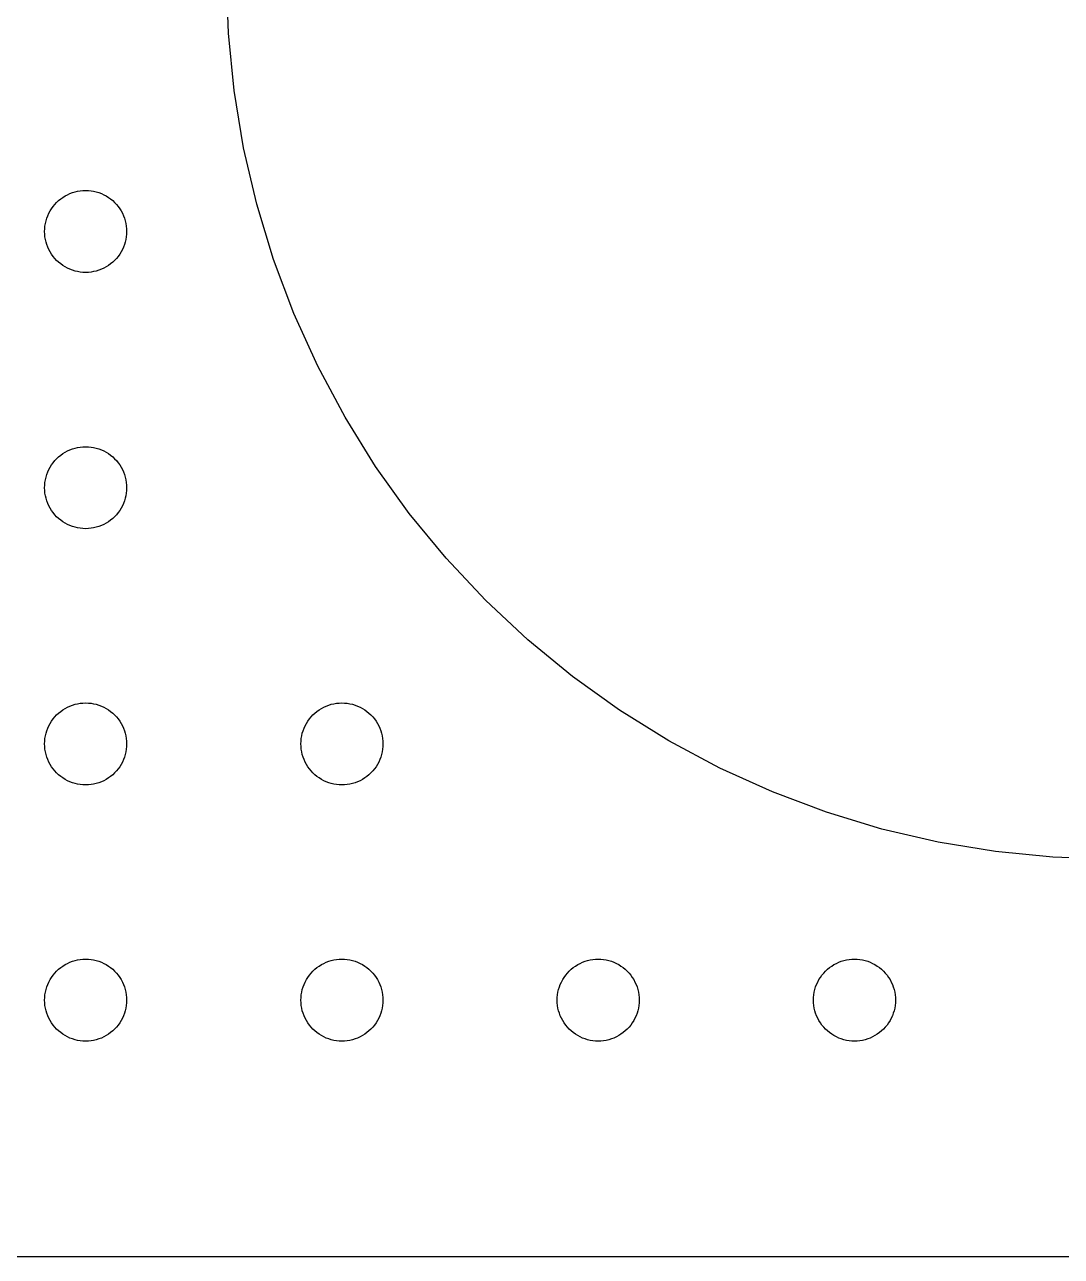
# Model space of a CAD drawing. Header units: metres. Extents: x -80 to 80, y -50 to 50.
# Drawn here: x -42.38 to -1.93, y -50 to -1.93 of the extents above; entities that cross this region are included whole.
import ezdxf

# ---------------------------------------------------------------- set-up
doc = ezdxf.new("R2010")
doc.units = ezdxf.units.M

msp = doc.modelspace()

# ---------------------------------------------------------------- linework, layer by layer
for p, q in [((-34.4261, -2.25639), (-34.5, 0)), ((-34.2048, -4.50314), (-34.4261, -2.25639)), ((-33.8371, -6.73061), (-34.2048, -4.50314)), ((-33.3244, -8.92924), (-33.8371, -6.73061)), ((-40.8889, -8.66965), (-40.8, -8.61435)), ((-40.8, -8.61435), (-40.7077, -8.565)), ((-40.7077, -8.565), (-40.6123, -8.52179)), ((-40.6123, -8.52179), (-40.5143, -8.48491)), ((-40.5143, -8.48491), (-40.4141, -8.45451)), ((-40.4141, -8.45451), (-40.3121, -8.43074)), ((-40.3121, -8.43074), (-40.2088, -8.41368)), ((-40.2088, -8.41368), (-40.1046, -8.40341)), ((-40.1046, -8.40341), (-40, -8.39999)), ((-40, -8.39999), (-39.8953, -8.40341)), ((-39.8953, -8.40341), (-39.7912, -8.41368)), ((-39.7912, -8.41368), (-39.6879, -8.43074)), ((-39.6879, -8.43074), (-39.5859, -8.45451)), ((-39.5859, -8.45451), (-39.4857, -8.48491)), ((-39.4857, -8.48491), (-39.3877, -8.52179)), ((-39.3877, -8.52179), (-39.2923, -8.565)), ((-39.2923, -8.565), (-39.2, -8.61435)), ((-39.2, -8.61435), (-39.1111, -8.66965)), ((-41.3856, -9.2), (-41.3303, -9.11108)), ((-41.3303, -9.11108), (-41.2694, -9.02597)), ((-41.2694, -9.02597), (-41.2029, -8.94504)), ((-41.2029, -8.94504), (-41.1314, -8.86862)), ((-41.1314, -8.86862), (-41.0549, -8.79704)), ((-41.0549, -8.79704), (-40.974, -8.73062)), ((-40.974, -8.73062), (-40.8889, -8.66965)), ((-39.1111, -8.66965), (-39.026, -8.73062)), ((-39.026, -8.73062), (-38.945, -8.79704)), ((-38.945, -8.79704), (-38.8686, -8.86862)), ((-38.8686, -8.86862), (-38.797, -8.94504)), ((-38.797, -8.94504), (-38.7306, -9.02597)), ((-38.7306, -9.02597), (-38.6696, -9.11108)), ((-38.6696, -9.11108), (-38.6143, -9.2)), ((-32.6691, -11.0897), (-33.3244, -8.92924)), ((-41.5692, -9.68785), (-41.5455, -9.58588)), ((-41.5455, -9.58588), (-41.5151, -9.48569)), ((-41.5151, -9.48569), (-41.4782, -9.3877)), ((-41.4782, -9.3877), (-41.435, -9.29233)), ((-41.435, -9.29233), (-41.3856, -9.2)), ((-38.6143, -9.2), (-38.565, -9.29233)), ((-38.565, -9.29233), (-38.5218, -9.3877)), ((-38.5218, -9.3877), (-38.4849, -9.48569)), ((-38.4849, -9.48569), (-38.4545, -9.58588)), ((-38.4545, -9.58588), (-38.4307, -9.68785)), ((-41.6, -10), (-41.5966, -9.89534)), ((-41.5966, -10.1046), (-41.6, -10)), ((-41.5966, -9.89534), (-41.5863, -9.79115)), ((-41.5863, -9.79115), (-41.5692, -9.68785)), ((-38.4307, -9.68785), (-38.4137, -9.79115)), ((-38.4137, -9.79115), (-38.4034, -9.89534)), ((-38.4034, -9.89534), (-38.4, -10)), ((-38.4, -10), (-38.4034, -10.1046)), ((-41.5863, -10.2088), (-41.5966, -10.1046)), ((-41.5692, -10.3121), (-41.5863, -10.2088)), ((-41.5455, -10.4141), (-41.5692, -10.3121)), ((-41.5151, -10.5143), (-41.5455, -10.4141)), ((-41.4782, -10.6123), (-41.5151, -10.5143)), ((-38.4849, -10.5143), (-38.5218, -10.6123)), ((-38.4545, -10.4141), (-38.4849, -10.5143)), ((-38.4307, -10.3121), (-38.4545, -10.4141)), ((-38.4137, -10.2088), (-38.4307, -10.3121)), ((-38.4034, -10.1046), (-38.4137, -10.2088)), ((-41.435, -10.7077), (-41.4782, -10.6123)), ((-41.3856, -10.8), (-41.435, -10.7077)), ((-41.3303, -10.8889), (-41.3856, -10.8)), ((-41.2694, -10.974), (-41.3303, -10.8889)), ((-41.2029, -11.0549), (-41.2694, -10.974)), ((-41.1314, -11.1314), (-41.2029, -11.0549)), ((-38.797, -11.0549), (-38.8686, -11.1314)), ((-38.7306, -10.974), (-38.797, -11.0549)), ((-38.6696, -10.8889), (-38.7306, -10.974)), ((-38.6143, -10.8), (-38.6696, -10.8889)), ((-38.565, -10.7077), (-38.6143, -10.8)), ((-38.5218, -10.6123), (-38.565, -10.7077)), ((-41.0549, -11.2029), (-41.1314, -11.1314)), ((-40.974, -11.2694), (-41.0549, -11.2029)), ((-40.8889, -11.3303), (-40.974, -11.2694)), ((-40.8, -11.3856), (-40.8889, -11.3303)), ((-40.7077, -11.435), (-40.8, -11.3856)), ((-40.6123, -11.4782), (-40.7077, -11.435)), ((-40.5143, -11.5151), (-40.6123, -11.4782)), ((-40.4141, -11.5455), (-40.5143, -11.5151)), ((-39.4857, -11.5151), (-39.5859, -11.5455)), ((-39.3877, -11.4782), (-39.4857, -11.5151)), ((-39.2923, -11.435), (-39.3877, -11.4782)), ((-39.2, -11.3856), (-39.2923, -11.435)), ((-39.1111, -11.3303), (-39.2, -11.3856)), ((-39.026, -11.2694), (-39.1111, -11.3303)), ((-38.945, -11.2029), (-39.026, -11.2694)), ((-38.8686, -11.1314), (-38.945, -11.2029)), ((-31.8738, -13.2026), (-32.6691, -11.0897)), ((-40.3121, -11.5692), (-40.4141, -11.5455)), ((-40.2088, -11.5863), (-40.3121, -11.5692)), ((-40.1046, -11.5966), (-40.2088, -11.5863)), ((-40, -11.6), (-40.1046, -11.5966)), ((-39.8953, -11.5966), (-40, -11.6)), ((-39.7912, -11.5863), (-39.8953, -11.5966)), ((-39.6879, -11.5692), (-39.7912, -11.5863)), ((-39.5859, -11.5455), (-39.6879, -11.5692)), ((-30.9421, -15.259), (-31.8738, -13.2026)), ((-29.8779, -17.25), (-30.9421, -15.259)), ((-28.6857, -19.1672), (-29.8779, -17.25)), ((-41.0549, -18.797), (-40.974, -18.7306)), ((-40.974, -18.7306), (-40.8889, -18.6696)), ((-40.8889, -18.6696), (-40.8, -18.6143)), ((-40.8, -18.6143), (-40.7077, -18.565)), ((-40.7077, -18.565), (-40.6123, -18.5218)), ((-40.6123, -18.5218), (-40.5143, -18.4849)), ((-40.5143, -18.4849), (-40.4141, -18.4545)), ((-40.4141, -18.4545), (-40.3121, -18.4307)), ((-40.3121, -18.4307), (-40.2088, -18.4137)), ((-40.2088, -18.4137), (-40.1046, -18.4034)), ((-40.1046, -18.4034), (-40, -18.4)), ((-40, -18.4), (-39.8953, -18.4034)), ((-39.8953, -18.4034), (-39.7912, -18.4137)), ((-39.7912, -18.4137), (-39.6879, -18.4307)), ((-39.6879, -18.4307), (-39.5859, -18.4545)), ((-39.5859, -18.4545), (-39.4857, -18.4849)), ((-39.4857, -18.4849), (-39.3877, -18.5218)), ((-39.3877, -18.5218), (-39.2923, -18.565)), ((-39.2923, -18.565), (-39.2, -18.6143)), ((-39.2, -18.6143), (-39.1111, -18.6696)), ((-39.1111, -18.6696), (-39.026, -18.7306)), ((-39.026, -18.7306), (-38.945, -18.797)), ((-41.435, -19.2923), (-41.3856, -19.2)), ((-41.3856, -19.2), (-41.3303, -19.1111)), ((-41.3303, -19.1111), (-41.2694, -19.026)), ((-41.2694, -19.026), (-41.2029, -18.945)), ((-41.2029, -18.945), (-41.1314, -18.8686)), ((-41.1314, -18.8686), (-41.0549, -18.797)), ((-38.945, -18.797), (-38.8686, -18.8686)), ((-38.8686, -18.8686), (-38.797, -18.945)), ((-38.797, -18.945), (-38.7306, -19.026)), ((-38.7306, -19.026), (-38.6696, -19.1111)), ((-38.6696, -19.1111), (-38.6143, -19.2)), ((-38.6143, -19.2), (-38.565, -19.2923)), ((-27.3707, -21.0023), (-28.6857, -19.1672)), ((-41.5863, -19.7912), (-41.5692, -19.6879)), ((-41.5692, -19.6879), (-41.5455, -19.5859)), ((-41.5455, -19.5859), (-41.5151, -19.4857)), ((-41.5151, -19.4857), (-41.4782, -19.3877)), ((-41.4782, -19.3877), (-41.435, -19.2923)), ((-38.565, -19.2923), (-38.5218, -19.3877)), ((-38.5218, -19.3877), (-38.4849, -19.4857)), ((-38.4849, -19.4857), (-38.4545, -19.5859)), ((-38.4545, -19.5859), (-38.4307, -19.6879)), ((-38.4307, -19.6879), (-38.4137, -19.7912)), ((-41.6, -20), (-41.5966, -19.8953)), ((-41.5966, -20.1046), (-41.6, -20)), ((-41.5966, -19.8953), (-41.5863, -19.7912)), ((-41.5863, -20.2088), (-41.5966, -20.1046)), ((-38.4137, -19.7912), (-38.4034, -19.8953)), ((-38.4034, -20.1046), (-38.4137, -20.2088)), ((-38.4034, -19.8953), (-38.4, -20)), ((-38.4, -20), (-38.4034, -20.1046)), ((-41.5692, -20.3121), (-41.5863, -20.2088)), ((-41.5455, -20.4141), (-41.5692, -20.3121)), ((-41.5151, -20.5143), (-41.5455, -20.4141)), ((-41.4782, -20.6123), (-41.5151, -20.5143)), ((-41.435, -20.7077), (-41.4782, -20.6123)), ((-38.5218, -20.6123), (-38.565, -20.7077)), ((-38.4849, -20.5143), (-38.5218, -20.6123)), ((-38.4545, -20.4141), (-38.4849, -20.5143)), ((-38.4307, -20.3121), (-38.4545, -20.4141)), ((-38.4137, -20.2088), (-38.4307, -20.3121)), ((-41.3856, -20.8), (-41.435, -20.7077)), ((-41.3303, -20.8889), (-41.3856, -20.8)), ((-41.2694, -20.974), (-41.3303, -20.8889)), ((-41.2029, -21.0549), (-41.2694, -20.974)), ((-41.1314, -21.1314), (-41.2029, -21.0549)), ((-41.0549, -21.2029), (-41.1314, -21.1314)), ((-38.8686, -21.1314), (-38.945, -21.2029)), ((-38.797, -21.0549), (-38.8686, -21.1314)), ((-38.7306, -20.974), (-38.797, -21.0549)), ((-38.6696, -20.8889), (-38.7306, -20.974)), ((-38.6143, -20.8), (-38.6696, -20.8889)), ((-38.565, -20.7077), (-38.6143, -20.8)), ((-25.9385, -22.7474), (-27.3707, -21.0023)), ((-40.974, -21.2694), (-41.0549, -21.2029)), ((-40.8889, -21.3303), (-40.974, -21.2694)), ((-40.8, -21.3856), (-40.8889, -21.3303)), ((-40.7077, -21.435), (-40.8, -21.3856)), ((-40.6123, -21.4782), (-40.7077, -21.435)), ((-40.5143, -21.5151), (-40.6123, -21.4782)), ((-40.4141, -21.5455), (-40.5143, -21.5151)), ((-40.3121, -21.5692), (-40.4141, -21.5455)), ((-40.2088, -21.5863), (-40.3121, -21.5692)), ((-40.1046, -21.5966), (-40.2088, -21.5863)), ((-40, -21.6), (-40.1046, -21.5966)), ((-39.8953, -21.5966), (-40, -21.6)), ((-39.7912, -21.5863), (-39.8953, -21.5966)), ((-39.6879, -21.5692), (-39.7912, -21.5863)), ((-39.5859, -21.5455), (-39.6879, -21.5692)), ((-39.4857, -21.5151), (-39.5859, -21.5455)), ((-39.3877, -21.4782), (-39.4857, -21.5151)), ((-39.2923, -21.435), (-39.3877, -21.4782)), ((-39.2, -21.3856), (-39.2923, -21.435)), ((-39.1111, -21.3303), (-39.2, -21.3856)), ((-39.026, -21.2694), (-39.1111, -21.3303)), ((-38.945, -21.2029), (-39.026, -21.2694)), ((-24.3952, -24.3952), (-25.9385, -22.7474)), ((-22.7474, -25.9385), (-24.3952, -24.3952)), ((-21.0023, -27.3707), (-22.7474, -25.9385)), ((-19.1672, -28.6857), (-21.0023, -27.3707)), ((-41.1314, -28.8686), (-41.0549, -28.797)), ((-41.0549, -28.797), (-40.974, -28.7306)), ((-40.974, -28.7306), (-40.8889, -28.6696)), ((-40.8889, -28.6696), (-40.8, -28.6143)), ((-40.8, -28.6143), (-40.7077, -28.565)), ((-40.7077, -28.565), (-40.6123, -28.5218)), ((-40.6123, -28.5218), (-40.5143, -28.4849)), ((-40.5143, -28.4849), (-40.4141, -28.4545)), ((-40.4141, -28.4545), (-40.3121, -28.4307)), ((-40.3121, -28.4307), (-40.2088, -28.4137)), ((-40.2088, -28.4137), (-40.1046, -28.4034)), ((-40.1046, -28.4034), (-40, -28.4)), ((-40, -28.4), (-39.8953, -28.4034)), ((-39.8953, -28.4034), (-39.7912, -28.4137)), ((-39.7912, -28.4137), (-39.6879, -28.4307)), ((-39.6879, -28.4307), (-39.5859, -28.4545)), ((-39.5859, -28.4545), (-39.4857, -28.4849)), ((-39.4857, -28.4849), (-39.3877, -28.5218)), ((-39.3877, -28.5218), (-39.2923, -28.565)), ((-39.2923, -28.565), (-39.2, -28.6143)), ((-39.2, -28.6143), (-39.1111, -28.6696)), ((-39.1111, -28.6696), (-39.026, -28.7306)), ((-39.026, -28.7306), (-38.945, -28.797)), ((-38.945, -28.797), (-38.8686, -28.8686)), ((-31.1314, -28.8686), (-31.0549, -28.797)), ((-31.0549, -28.797), (-30.974, -28.7306)), ((-30.974, -28.7306), (-30.8889, -28.6696)), ((-30.8889, -28.6696), (-30.8, -28.6143)), ((-30.8, -28.6143), (-30.7077, -28.565)), ((-30.7077, -28.565), (-30.6123, -28.5218)), ((-30.6123, -28.5218), (-30.5143, -28.4849)), ((-30.5143, -28.4849), (-30.4141, -28.4545)), ((-30.4141, -28.4545), (-30.3121, -28.4307)), ((-30.3121, -28.4307), (-30.2088, -28.4137)), ((-30.2088, -28.4137), (-30.1046, -28.4034)), ((-30.1046, -28.4034), (-30, -28.4)), ((-30, -28.4), (-29.8953, -28.4034)), ((-29.8953, -28.4034), (-29.7912, -28.4137)), ((-29.7912, -28.4137), (-29.6879, -28.4307)), ((-29.6879, -28.4307), (-29.5859, -28.4545)), ((-29.5859, -28.4545), (-29.4857, -28.4849)), ((-29.4857, -28.4849), (-29.3877, -28.5218)), ((-29.3877, -28.5218), (-29.2923, -28.565)), ((-29.2923, -28.565), (-29.2, -28.6143)), ((-29.2, -28.6143), (-29.1111, -28.6696)), ((-29.1111, -28.6696), (-29.026, -28.7306)), ((-29.026, -28.7306), (-28.945, -28.797)), ((-28.945, -28.797), (-28.8686, -28.8686)), ((-17.25, -29.8779), (-19.1672, -28.6857)), ((-41.4782, -29.3877), (-41.435, -29.2923)), ((-41.435, -29.2923), (-41.3856, -29.2)), ((-41.3856, -29.2), (-41.3303, -29.1111)), ((-41.3303, -29.1111), (-41.2694, -29.026)), ((-41.2694, -29.026), (-41.2029, -28.945)), ((-41.2029, -28.945), (-41.1314, -28.8686)), ((-38.8686, -28.8686), (-38.797, -28.945)), ((-38.797, -28.945), (-38.7306, -29.026)), ((-38.7306, -29.026), (-38.6696, -29.1111)), ((-38.6696, -29.1111), (-38.6143, -29.2)), ((-38.6143, -29.2), (-38.565, -29.2923)), ((-38.565, -29.2923), (-38.5218, -29.3877)), ((-31.4782, -29.3877), (-31.435, -29.2923)), ((-31.435, -29.2923), (-31.3856, -29.2)), ((-31.3856, -29.2), (-31.3303, -29.1111)), ((-31.3303, -29.1111), (-31.2694, -29.026)), ((-31.2694, -29.026), (-31.2029, -28.945)), ((-31.2029, -28.945), (-31.1314, -28.8686)), ((-28.8686, -28.8686), (-28.797, -28.945)), ((-28.797, -28.945), (-28.7306, -29.026)), ((-28.7306, -29.026), (-28.6696, -29.1111)), ((-28.6696, -29.1111), (-28.6143, -29.2)), ((-28.6143, -29.2), (-28.565, -29.2923)), ((-28.565, -29.2923), (-28.5218, -29.3877)), ((-41.5966, -29.8953), (-41.5863, -29.7912)), ((-41.5863, -29.7912), (-41.5692, -29.6879)), ((-41.5692, -29.6879), (-41.5455, -29.5859)), ((-41.5455, -29.5859), (-41.5151, -29.4857)), ((-41.5151, -29.4857), (-41.4782, -29.3877)), ((-38.5218, -29.3877), (-38.4849, -29.4857)), ((-38.4849, -29.4857), (-38.4545, -29.5859)), ((-38.4545, -29.5859), (-38.4307, -29.6879)), ((-38.4307, -29.6879), (-38.4137, -29.7912)), ((-38.4137, -29.7912), (-38.4034, -29.8953)), ((-31.5966, -29.8953), (-31.5863, -29.7912)), ((-31.5863, -29.7912), (-31.5692, -29.6879)), ((-31.5692, -29.6879), (-31.5455, -29.5859)), ((-31.5455, -29.5859), (-31.5151, -29.4857)), ((-31.5151, -29.4857), (-31.4782, -29.3877)), ((-28.5218, -29.3877), (-28.4849, -29.4857)), ((-28.4849, -29.4857), (-28.4545, -29.5859)), ((-28.4545, -29.5859), (-28.4307, -29.6879)), ((-28.4307, -29.6879), (-28.4137, -29.7912)), ((-28.4137, -29.7912), (-28.4034, -29.8953)), ((-41.6, -30), (-41.5966, -29.8953)), ((-41.5966, -30.1046), (-41.6, -30)), ((-41.5863, -30.2088), (-41.5966, -30.1046)), ((-41.5692, -30.3121), (-41.5863, -30.2088)), ((-38.4137, -30.2088), (-38.4307, -30.3121)), ((-38.4034, -30.1046), (-38.4137, -30.2088)), ((-38.4034, -29.8953), (-38.4, -30)), ((-38.4, -30), (-38.4034, -30.1046)), ((-31.6, -30), (-31.5966, -29.8953)), ((-31.5966, -30.1046), (-31.6, -30)), ((-31.5863, -30.2088), (-31.5966, -30.1046)), ((-31.5692, -30.3121), (-31.5863, -30.2088)), ((-28.4137, -30.2088), (-28.4307, -30.3121)), ((-28.4034, -30.1046), (-28.4137, -30.2088)), ((-28.4034, -29.8953), (-28.4, -30)), ((-28.4, -30), (-28.4034, -30.1046)), ((-15.259, -30.9421), (-17.25, -29.8779)), ((-41.5455, -30.4141), (-41.5692, -30.3121)), ((-41.5151, -30.5143), (-41.5455, -30.4141)), ((-41.4782, -30.6123), (-41.5151, -30.5143)), ((-41.435, -30.7077), (-41.4782, -30.6123)), ((-41.3856, -30.8), (-41.435, -30.7077)), ((-38.565, -30.7077), (-38.6143, -30.8)), ((-38.5218, -30.6123), (-38.565, -30.7077)), ((-38.4849, -30.5143), (-38.5218, -30.6123)), ((-38.4545, -30.4141), (-38.4849, -30.5143)), ((-38.4307, -30.3121), (-38.4545, -30.4141)), ((-31.5455, -30.4141), (-31.5692, -30.3121)), ((-31.5151, -30.5143), (-31.5455, -30.4141)), ((-31.4782, -30.6123), (-31.5151, -30.5143)), ((-31.435, -30.7077), (-31.4782, -30.6123)), ((-31.3856, -30.8), (-31.435, -30.7077)), ((-28.565, -30.7077), (-28.6143, -30.8)), ((-28.5218, -30.6123), (-28.565, -30.7077)), ((-28.4849, -30.5143), (-28.5218, -30.6123)), ((-28.4545, -30.4141), (-28.4849, -30.5143)), ((-28.4307, -30.3121), (-28.4545, -30.4141)), ((-41.3303, -30.8889), (-41.3856, -30.8)), ((-41.2694, -30.974), (-41.3303, -30.8889)), ((-41.2029, -31.0549), (-41.2694, -30.974)), ((-41.1314, -31.1314), (-41.2029, -31.0549)), ((-41.0549, -31.2029), (-41.1314, -31.1314)), ((-40.974, -31.2694), (-41.0549, -31.2029)), ((-38.945, -31.2029), (-39.026, -31.2694)), ((-38.8686, -31.1314), (-38.945, -31.2029)), ((-38.797, -31.0549), (-38.8686, -31.1314)), ((-38.7306, -30.974), (-38.797, -31.0549)), ((-38.6696, -30.8889), (-38.7306, -30.974)), ((-38.6143, -30.8), (-38.6696, -30.8889)), ((-31.3303, -30.8889), (-31.3856, -30.8)), ((-31.2694, -30.974), (-31.3303, -30.8889)), ((-31.2029, -31.0549), (-31.2694, -30.974)), ((-31.1314, -31.1314), (-31.2029, -31.0549)), ((-31.0549, -31.2029), (-31.1314, -31.1314)), ((-30.974, -31.2694), (-31.0549, -31.2029)), ((-28.945, -31.2029), (-29.026, -31.2694)), ((-28.8686, -31.1314), (-28.945, -31.2029)), ((-28.797, -31.0549), (-28.8686, -31.1314)), ((-28.7306, -30.974), (-28.797, -31.0549)), ((-28.6696, -30.8889), (-28.7306, -30.974)), ((-28.6143, -30.8), (-28.6696, -30.8889)), ((-13.2026, -31.8738), (-15.259, -30.9421)), ((-40.8889, -31.3303), (-40.974, -31.2694)), ((-40.8, -31.3856), (-40.8889, -31.3303)), ((-40.7077, -31.435), (-40.8, -31.3856)), ((-40.6123, -31.4782), (-40.7077, -31.435)), ((-40.5143, -31.5151), (-40.6123, -31.4782)), ((-40.4141, -31.5455), (-40.5143, -31.5151)), ((-40.3121, -31.5692), (-40.4141, -31.5455)), ((-40.2088, -31.5863), (-40.3121, -31.5692)), ((-40.1046, -31.5966), (-40.2088, -31.5863)), ((-40, -31.6), (-40.1046, -31.5966)), ((-39.8953, -31.5966), (-40, -31.6)), ((-39.7912, -31.5863), (-39.8953, -31.5966)), ((-39.6879, -31.5692), (-39.7912, -31.5863)), ((-39.5859, -31.5455), (-39.6879, -31.5692)), ((-39.4857, -31.5151), (-39.5859, -31.5455)), ((-39.3877, -31.4782), (-39.4857, -31.5151)), ((-39.2923, -31.435), (-39.3877, -31.4782)), ((-39.2, -31.3856), (-39.2923, -31.435)), ((-39.1111, -31.3303), (-39.2, -31.3856)), ((-39.026, -31.2694), (-39.1111, -31.3303)), ((-30.8889, -31.3303), (-30.974, -31.2694)), ((-30.8, -31.3856), (-30.8889, -31.3303)), ((-30.7077, -31.435), (-30.8, -31.3856)), ((-30.6123, -31.4782), (-30.7077, -31.435)), ((-30.5143, -31.5151), (-30.6123, -31.4782)), ((-30.4141, -31.5455), (-30.5143, -31.5151)), ((-30.3121, -31.5692), (-30.4141, -31.5455)), ((-30.2088, -31.5863), (-30.3121, -31.5692)), ((-30.1046, -31.5966), (-30.2088, -31.5863)), ((-30, -31.6), (-30.1046, -31.5966)), ((-29.8953, -31.5966), (-30, -31.6)), ((-29.7912, -31.5863), (-29.8953, -31.5966)), ((-29.6879, -31.5692), (-29.7912, -31.5863)), ((-29.5859, -31.5455), (-29.6879, -31.5692)), ((-29.4857, -31.5151), (-29.5859, -31.5455)), ((-29.3877, -31.4782), (-29.4857, -31.5151)), ((-29.2923, -31.435), (-29.3877, -31.4782)), ((-29.2, -31.3856), (-29.2923, -31.435)), ((-29.1111, -31.3303), (-29.2, -31.3856)), ((-29.026, -31.2694), (-29.1111, -31.3303)), ((-11.0897, -32.6691), (-13.2026, -31.8738)), ((-8.92924, -33.3244), (-11.0897, -32.6691)), ((-6.73061, -33.8371), (-8.92924, -33.3244)), ((-4.50314, -34.2048), (-6.73061, -33.8371)), ((-2.25639, -34.4261), (-4.50314, -34.2048)), ((0, -34.5), (-2.25639, -34.4261)), ((-40.5143, -38.4849), (-40.4141, -38.4545)), ((-40.4141, -38.4545), (-40.3121, -38.4307)), ((-40.3121, -38.4307), (-40.2088, -38.4137)), ((-40.2088, -38.4137), (-40.1046, -38.4034)), ((-40.1046, -38.4034), (-40, -38.4)), ((-40, -38.4), (-39.8953, -38.4034)), ((-39.8953, -38.4034), (-39.7912, -38.4137)), ((-39.7912, -38.4137), (-39.6879, -38.4307)), ((-39.6879, -38.4307), (-39.5859, -38.4545)), ((-39.5859, -38.4545), (-39.4857, -38.4849)), ((-30.5143, -38.4849), (-30.4141, -38.4545)), ((-30.4141, -38.4545), (-30.3121, -38.4307)), ((-30.3121, -38.4307), (-30.2088, -38.4137)), ((-30.2088, -38.4137), (-30.1046, -38.4034)), ((-30.1046, -38.4034), (-30, -38.4)), ((-30, -38.4), (-29.8953, -38.4034)), ((-29.8953, -38.4034), (-29.7912, -38.4137)), ((-29.7912, -38.4137), (-29.6879, -38.4307)), ((-29.6879, -38.4307), (-29.5859, -38.4545)), ((-29.5859, -38.4545), (-29.4857, -38.4849)), ((-20.5143, -38.4849), (-20.4141, -38.4545)), ((-20.4141, -38.4545), (-20.3121, -38.4307)), ((-20.3121, -38.4307), (-20.2088, -38.4137)), ((-20.2088, -38.4137), (-20.1046, -38.4034)), ((-20.1046, -38.4034), (-20, -38.4)), ((-20, -38.4), (-19.8953, -38.4034)), ((-19.8953, -38.4034), (-19.7912, -38.4137)), ((-19.7912, -38.4137), (-19.6879, -38.4307)), ((-19.6879, -38.4307), (-19.5859, -38.4545)), ((-19.5859, -38.4545), (-19.4857, -38.4849)), ((-10.5143, -38.4849), (-10.4141, -38.4545)), ((-10.4141, -38.4545), (-10.3121, -38.4307)), ((-10.3121, -38.4307), (-10.2088, -38.4137)), ((-10.2088, -38.4137), (-10.1046, -38.4034)), ((-10.1046, -38.4034), (-10, -38.4)), ((-10, -38.4), (-9.89534, -38.4034)), ((-9.89534, -38.4034), (-9.79115, -38.4137)), ((-9.79115, -38.4137), (-9.68785, -38.4307)), ((-9.68785, -38.4307), (-9.58588, -38.4545)), ((-9.58588, -38.4545), (-9.48569, -38.4849)), ((-41.2029, -38.945), (-41.1314, -38.8686)), ((-41.1314, -38.8686), (-41.0549, -38.797)), ((-41.0549, -38.797), (-40.974, -38.7306)), ((-40.974, -38.7306), (-40.8889, -38.6696)), ((-40.8889, -38.6696), (-40.8, -38.6143)), ((-40.8, -38.6143), (-40.7077, -38.565)), ((-40.7077, -38.565), (-40.6123, -38.5218)), ((-40.6123, -38.5218), (-40.5143, -38.4849)), ((-39.4857, -38.4849), (-39.3877, -38.5218)), ((-39.3877, -38.5218), (-39.2923, -38.565)), ((-39.2923, -38.565), (-39.2, -38.6143)), ((-39.2, -38.6143), (-39.1111, -38.6696)), ((-39.1111, -38.6696), (-39.026, -38.7306)), ((-39.026, -38.7306), (-38.945, -38.797)), ((-38.945, -38.797), (-38.8686, -38.8686)), ((-38.8686, -38.8686), (-38.797, -38.945)), ((-31.2029, -38.945), (-31.1314, -38.8686)), ((-31.1314, -38.8686), (-31.0549, -38.797)), ((-31.0549, -38.797), (-30.974, -38.7306)), ((-30.974, -38.7306), (-30.8889, -38.6696)), ((-30.8889, -38.6696), (-30.8, -38.6143)), ((-30.8, -38.6143), (-30.7077, -38.565)), ((-30.7077, -38.565), (-30.6123, -38.5218)), ((-30.6123, -38.5218), (-30.5143, -38.4849)), ((-29.4857, -38.4849), (-29.3877, -38.5218)), ((-29.3877, -38.5218), (-29.2923, -38.565)), ((-29.2923, -38.565), (-29.2, -38.6143)), ((-29.2, -38.6143), (-29.1111, -38.6696)), ((-29.1111, -38.6696), (-29.026, -38.7306)), ((-29.026, -38.7306), (-28.945, -38.797)), ((-28.945, -38.797), (-28.8686, -38.8686)), ((-28.8686, -38.8686), (-28.797, -38.945)), ((-21.2029, -38.945), (-21.1314, -38.8686)), ((-21.1314, -38.8686), (-21.0549, -38.797)), ((-21.0549, -38.797), (-20.974, -38.7306)), ((-20.974, -38.7306), (-20.8889, -38.6696)), ((-20.8889, -38.6696), (-20.8, -38.6143)), ((-20.8, -38.6143), (-20.7077, -38.565)), ((-20.7077, -38.565), (-20.6123, -38.5218)), ((-20.6123, -38.5218), (-20.5143, -38.4849)), ((-19.4857, -38.4849), (-19.3877, -38.5218)), ((-19.3877, -38.5218), (-19.2923, -38.565)), ((-19.2923, -38.565), (-19.2, -38.6143)), ((-19.2, -38.6143), (-19.1111, -38.6696)), ((-19.1111, -38.6696), (-19.026, -38.7306)), ((-19.026, -38.7306), (-18.945, -38.797)), ((-18.945, -38.797), (-18.8686, -38.8686)), ((-18.8686, -38.8686), (-18.797, -38.945)), ((-11.2029, -38.945), (-11.1314, -38.8686)), ((-11.1314, -38.8686), (-11.0549, -38.797)), ((-11.0549, -38.797), (-10.974, -38.7306)), ((-10.974, -38.7306), (-10.8889, -38.6696)), ((-10.8889, -38.6696), (-10.8, -38.6143)), ((-10.8, -38.6143), (-10.7077, -38.565)), ((-10.7077, -38.565), (-10.6123, -38.5218)), ((-10.6123, -38.5218), (-10.5143, -38.4849)), ((-9.48569, -38.4849), (-9.3877, -38.5218)), ((-9.3877, -38.5218), (-9.29233, -38.565)), ((-9.29233, -38.565), (-9.2, -38.6143)), ((-9.2, -38.6143), (-9.11108, -38.6696)), ((-9.11108, -38.6696), (-9.02597, -38.7306)), ((-9.02597, -38.7306), (-8.94504, -38.797)), ((-8.94504, -38.797), (-8.86862, -38.8686)), ((-8.86862, -38.8686), (-8.79704, -38.945)), ((-41.5151, -39.4857), (-41.4782, -39.3877)), ((-41.4782, -39.3877), (-41.435, -39.2923)), ((-41.435, -39.2923), (-41.3856, -39.2)), ((-41.3856, -39.2), (-41.3303, -39.1111)), ((-41.3303, -39.1111), (-41.2694, -39.026)), ((-41.2694, -39.026), (-41.2029, -38.945)), ((-38.797, -38.945), (-38.7306, -39.026)), ((-38.7306, -39.026), (-38.6696, -39.1111)), ((-38.6696, -39.1111), (-38.6143, -39.2)), ((-38.6143, -39.2), (-38.565, -39.2923)), ((-38.565, -39.2923), (-38.5218, -39.3877)), ((-38.5218, -39.3877), (-38.4849, -39.4857)), ((-31.5151, -39.4857), (-31.4782, -39.3877)), ((-31.4782, -39.3877), (-31.435, -39.2923)), ((-31.435, -39.2923), (-31.3856, -39.2)), ((-31.3856, -39.2), (-31.3303, -39.1111)), ((-31.3303, -39.1111), (-31.2694, -39.026)), ((-31.2694, -39.026), (-31.2029, -38.945)), ((-28.797, -38.945), (-28.7306, -39.026)), ((-28.7306, -39.026), (-28.6696, -39.1111)), ((-28.6696, -39.1111), (-28.6143, -39.2)), ((-28.6143, -39.2), (-28.565, -39.2923)), ((-28.565, -39.2923), (-28.5218, -39.3877)), ((-28.5218, -39.3877), (-28.4849, -39.4857)), ((-21.5151, -39.4857), (-21.4782, -39.3877)), ((-21.4782, -39.3877), (-21.435, -39.2923)), ((-21.435, -39.2923), (-21.3856, -39.2)), ((-21.3856, -39.2), (-21.3303, -39.1111)), ((-21.3303, -39.1111), (-21.2694, -39.026)), ((-21.2694, -39.026), (-21.2029, -38.945)), ((-18.797, -38.945), (-18.7306, -39.026)), ((-18.7306, -39.026), (-18.6696, -39.1111)), ((-18.6696, -39.1111), (-18.6143, -39.2)), ((-18.6143, -39.2), (-18.565, -39.2923)), ((-18.565, -39.2923), (-18.5218, -39.3877)), ((-18.5218, -39.3877), (-18.4849, -39.4857)), ((-11.5151, -39.4857), (-11.4782, -39.3877)), ((-11.4782, -39.3877), (-11.435, -39.2923)), ((-11.435, -39.2923), (-11.3856, -39.2)), ((-11.3856, -39.2), (-11.3303, -39.1111)), ((-11.3303, -39.1111), (-11.2694, -39.026)), ((-11.2694, -39.026), (-11.2029, -38.945)), ((-8.79704, -38.945), (-8.73062, -39.026)), ((-8.73062, -39.026), (-8.66965, -39.1111)), ((-8.66965, -39.1111), (-8.61435, -39.2)), ((-8.61435, -39.2), (-8.565, -39.2923)), ((-8.565, -39.2923), (-8.52179, -39.3877)), ((-8.52179, -39.3877), (-8.48491, -39.4857)), ((-41.6, -40), (-41.5966, -39.8953)), ((-41.5966, -39.8953), (-41.5863, -39.7912)), ((-41.5863, -39.7912), (-41.5692, -39.6879)), ((-41.5692, -39.6879), (-41.5455, -39.5859)), ((-41.5455, -39.5859), (-41.5151, -39.4857)), ((-38.4849, -39.4857), (-38.4545, -39.5859)), ((-38.4545, -39.5859), (-38.4307, -39.6879)), ((-38.4307, -39.6879), (-38.4137, -39.7912)), ((-38.4137, -39.7912), (-38.4034, -39.8953)), ((-38.4034, -39.8953), (-38.4, -40)), ((-31.6, -40), (-31.5966, -39.8953)), ((-31.5966, -39.8953), (-31.5863, -39.7912)), ((-31.5863, -39.7912), (-31.5692, -39.6879)), ((-31.5692, -39.6879), (-31.5455, -39.5859)), ((-31.5455, -39.5859), (-31.5151, -39.4857)), ((-28.4849, -39.4857), (-28.4545, -39.5859)), ((-28.4545, -39.5859), (-28.4307, -39.6879)), ((-28.4307, -39.6879), (-28.4137, -39.7912)), ((-28.4137, -39.7912), (-28.4034, -39.8953)), ((-28.4034, -39.8953), (-28.4, -40)), ((-21.6, -40), (-21.5966, -39.8953)), ((-21.5966, -39.8953), (-21.5863, -39.7912)), ((-21.5863, -39.7912), (-21.5692, -39.6879)), ((-21.5692, -39.6879), (-21.5455, -39.5859)), ((-21.5455, -39.5859), (-21.5151, -39.4857)), ((-18.4849, -39.4857), (-18.4545, -39.5859)), ((-18.4545, -39.5859), (-18.4307, -39.6879)), ((-18.4307, -39.6879), (-18.4137, -39.7912)), ((-18.4137, -39.7912), (-18.4034, -39.8953)), ((-18.4034, -39.8953), (-18.4, -40)), ((-11.6, -40), (-11.5966, -39.8953)), ((-11.5966, -39.8953), (-11.5863, -39.7912)), ((-11.5863, -39.7912), (-11.5692, -39.6879)), ((-11.5692, -39.6879), (-11.5455, -39.5859)), ((-11.5455, -39.5859), (-11.5151, -39.4857)), ((-8.48491, -39.4857), (-8.45451, -39.5859)), ((-8.45451, -39.5859), (-8.43074, -39.6879)), ((-8.43074, -39.6879), (-8.41368, -39.7912)), ((-8.41368, -39.7912), (-8.40341, -39.8953)), ((-8.40341, -39.8953), (-8.39999, -40)), ((-41.5966, -40.1046), (-41.6, -40)), ((-41.5863, -40.2088), (-41.5966, -40.1046)), ((-41.5692, -40.3121), (-41.5863, -40.2088)), ((-41.5455, -40.4141), (-41.5692, -40.3121)), ((-38.4307, -40.3121), (-38.4545, -40.4141)), ((-38.4137, -40.2088), (-38.4307, -40.3121)), ((-38.4034, -40.1046), (-38.4137, -40.2088)), ((-38.4, -40), (-38.4034, -40.1046)), ((-31.5966, -40.1046), (-31.6, -40)), ((-31.5863, -40.2088), (-31.5966, -40.1046)), ((-31.5692, -40.3121), (-31.5863, -40.2088)), ((-31.5455, -40.4141), (-31.5692, -40.3121)), ((-28.4307, -40.3121), (-28.4545, -40.4141)), ((-28.4137, -40.2088), (-28.4307, -40.3121)), ((-28.4034, -40.1046), (-28.4137, -40.2088)), ((-28.4, -40), (-28.4034, -40.1046)), ((-21.5966, -40.1046), (-21.6, -40)), ((-21.5863, -40.2088), (-21.5966, -40.1046)), ((-21.5692, -40.3121), (-21.5863, -40.2088)), ((-21.5455, -40.4141), (-21.5692, -40.3121)), ((-18.4307, -40.3121), (-18.4545, -40.4141)), ((-18.4137, -40.2088), (-18.4307, -40.3121)), ((-18.4034, -40.1046), (-18.4137, -40.2088)), ((-18.4, -40), (-18.4034, -40.1046)), ((-11.5966, -40.1046), (-11.6, -40)), ((-11.5863, -40.2088), (-11.5966, -40.1046)), ((-11.5692, -40.3121), (-11.5863, -40.2088)), ((-11.5455, -40.4141), (-11.5692, -40.3121)), ((-8.43074, -40.3121), (-8.45451, -40.4141)), ((-8.41368, -40.2088), (-8.43074, -40.3121)), ((-8.40341, -40.1046), (-8.41368, -40.2088)), ((-8.39999, -40), (-8.40341, -40.1046)), ((-41.5151, -40.5143), (-41.5455, -40.4141)), ((-41.4782, -40.6123), (-41.5151, -40.5143)), ((-41.435, -40.7077), (-41.4782, -40.6123)), ((-41.3856, -40.8), (-41.435, -40.7077)), ((-41.3303, -40.8889), (-41.3856, -40.8)), ((-38.6143, -40.8), (-38.6696, -40.8889)), ((-38.565, -40.7077), (-38.6143, -40.8)), ((-38.5218, -40.6123), (-38.565, -40.7077)), ((-38.4849, -40.5143), (-38.5218, -40.6123)), ((-38.4545, -40.4141), (-38.4849, -40.5143)), ((-31.5151, -40.5143), (-31.5455, -40.4141)), ((-31.4782, -40.6123), (-31.5151, -40.5143)), ((-31.435, -40.7077), (-31.4782, -40.6123)), ((-31.3856, -40.8), (-31.435, -40.7077)), ((-31.3303, -40.8889), (-31.3856, -40.8)), ((-28.6143, -40.8), (-28.6696, -40.8889)), ((-28.565, -40.7077), (-28.6143, -40.8)), ((-28.5218, -40.6123), (-28.565, -40.7077)), ((-28.4849, -40.5143), (-28.5218, -40.6123)), ((-28.4545, -40.4141), (-28.4849, -40.5143)), ((-21.5151, -40.5143), (-21.5455, -40.4141)), ((-21.4782, -40.6123), (-21.5151, -40.5143)), ((-21.435, -40.7077), (-21.4782, -40.6123)), ((-21.3856, -40.8), (-21.435, -40.7077)), ((-21.3303, -40.8889), (-21.3856, -40.8)), ((-18.6143, -40.8), (-18.6696, -40.8889)), ((-18.565, -40.7077), (-18.6143, -40.8)), ((-18.5218, -40.6123), (-18.565, -40.7077)), ((-18.4849, -40.5143), (-18.5218, -40.6123)), ((-18.4545, -40.4141), (-18.4849, -40.5143)), ((-11.5151, -40.5143), (-11.5455, -40.4141)), ((-11.4782, -40.6123), (-11.5151, -40.5143)), ((-11.435, -40.7077), (-11.4782, -40.6123)), ((-11.3856, -40.8), (-11.435, -40.7077)), ((-11.3303, -40.8889), (-11.3856, -40.8)), ((-8.61435, -40.8), (-8.66965, -40.8889)), ((-8.565, -40.7077), (-8.61435, -40.8)), ((-8.52179, -40.6123), (-8.565, -40.7077)), ((-8.48491, -40.5143), (-8.52179, -40.6123)), ((-8.45451, -40.4141), (-8.48491, -40.5143)), ((-41.2694, -40.974), (-41.3303, -40.8889)), ((-41.2029, -41.0549), (-41.2694, -40.974)), ((-41.1314, -41.1314), (-41.2029, -41.0549)), ((-41.0549, -41.2029), (-41.1314, -41.1314)), ((-40.974, -41.2694), (-41.0549, -41.2029)), ((-40.8889, -41.3303), (-40.974, -41.2694)), ((-40.8, -41.3856), (-40.8889, -41.3303)), ((-39.1111, -41.3303), (-39.2, -41.3856)), ((-39.026, -41.2694), (-39.1111, -41.3303)), ((-38.945, -41.2029), (-39.026, -41.2694)), ((-38.8686, -41.1314), (-38.945, -41.2029)), ((-38.797, -41.0549), (-38.8686, -41.1314)), ((-38.7306, -40.974), (-38.797, -41.0549)), ((-38.6696, -40.8889), (-38.7306, -40.974)), ((-31.2694, -40.974), (-31.3303, -40.8889)), ((-31.2029, -41.0549), (-31.2694, -40.974)), ((-31.1314, -41.1314), (-31.2029, -41.0549)), ((-31.0549, -41.2029), (-31.1314, -41.1314)), ((-30.974, -41.2694), (-31.0549, -41.2029)), ((-30.8889, -41.3303), (-30.974, -41.2694)), ((-30.8, -41.3856), (-30.8889, -41.3303)), ((-29.1111, -41.3303), (-29.2, -41.3856)), ((-29.026, -41.2694), (-29.1111, -41.3303)), ((-28.945, -41.2029), (-29.026, -41.2694)), ((-28.8686, -41.1314), (-28.945, -41.2029)), ((-28.797, -41.0549), (-28.8686, -41.1314)), ((-28.7306, -40.974), (-28.797, -41.0549)), ((-28.6696, -40.8889), (-28.7306, -40.974)), ((-21.2694, -40.974), (-21.3303, -40.8889)), ((-21.2029, -41.0549), (-21.2694, -40.974)), ((-21.1314, -41.1314), (-21.2029, -41.0549)), ((-21.0549, -41.2029), (-21.1314, -41.1314)), ((-20.974, -41.2694), (-21.0549, -41.2029)), ((-20.8889, -41.3303), (-20.974, -41.2694)), ((-20.8, -41.3856), (-20.8889, -41.3303)), ((-19.1111, -41.3303), (-19.2, -41.3856)), ((-19.026, -41.2694), (-19.1111, -41.3303)), ((-18.945, -41.2029), (-19.026, -41.2694)), ((-18.8686, -41.1314), (-18.945, -41.2029)), ((-18.797, -41.0549), (-18.8686, -41.1314)), ((-18.7306, -40.974), (-18.797, -41.0549)), ((-18.6696, -40.8889), (-18.7306, -40.974)), ((-11.2694, -40.974), (-11.3303, -40.8889)), ((-11.2029, -41.0549), (-11.2694, -40.974)), ((-11.1314, -41.1314), (-11.2029, -41.0549)), ((-11.0549, -41.2029), (-11.1314, -41.1314)), ((-10.974, -41.2694), (-11.0549, -41.2029)), ((-10.8889, -41.3303), (-10.974, -41.2694)), ((-10.8, -41.3856), (-10.8889, -41.3303)), ((-9.11108, -41.3303), (-9.2, -41.3856)), ((-9.02597, -41.2694), (-9.11108, -41.3303)), ((-8.94504, -41.2029), (-9.02597, -41.2694)), ((-8.86862, -41.1314), (-8.94504, -41.2029)), ((-8.79704, -41.0549), (-8.86862, -41.1314)), ((-8.73062, -40.974), (-8.79704, -41.0549)), ((-8.66965, -40.8889), (-8.73062, -40.974)), ((-40.7077, -41.435), (-40.8, -41.3856)), ((-40.6123, -41.4782), (-40.7077, -41.435)), ((-40.5143, -41.5151), (-40.6123, -41.4782)), ((-40.4141, -41.5455), (-40.5143, -41.5151)), ((-40.3121, -41.5692), (-40.4141, -41.5455)), ((-40.2088, -41.5863), (-40.3121, -41.5692)), ((-40.1046, -41.5966), (-40.2088, -41.5863)), ((-40, -41.6), (-40.1046, -41.5966)), ((-39.8953, -41.5966), (-40, -41.6)), ((-39.7912, -41.5863), (-39.8953, -41.5966)), ((-39.6879, -41.5692), (-39.7912, -41.5863)), ((-39.5859, -41.5455), (-39.6879, -41.5692)), ((-39.4857, -41.5151), (-39.5859, -41.5455)), ((-39.3877, -41.4782), (-39.4857, -41.5151)), ((-39.2923, -41.435), (-39.3877, -41.4782)), ((-39.2, -41.3856), (-39.2923, -41.435)), ((-30.7077, -41.435), (-30.8, -41.3856)), ((-30.6123, -41.4782), (-30.7077, -41.435)), ((-30.5143, -41.5151), (-30.6123, -41.4782)), ((-30.4141, -41.5455), (-30.5143, -41.5151)), ((-30.3121, -41.5692), (-30.4141, -41.5455)), ((-30.2088, -41.5863), (-30.3121, -41.5692)), ((-30.1046, -41.5966), (-30.2088, -41.5863)), ((-30, -41.6), (-30.1046, -41.5966)), ((-29.8953, -41.5966), (-30, -41.6)), ((-29.7912, -41.5863), (-29.8953, -41.5966)), ((-29.6879, -41.5692), (-29.7912, -41.5863)), ((-29.5859, -41.5455), (-29.6879, -41.5692)), ((-29.4857, -41.5151), (-29.5859, -41.5455)), ((-29.3877, -41.4782), (-29.4857, -41.5151)), ((-29.2923, -41.435), (-29.3877, -41.4782)), ((-29.2, -41.3856), (-29.2923, -41.435)), ((-20.7077, -41.435), (-20.8, -41.3856)), ((-20.6123, -41.4782), (-20.7077, -41.435)), ((-20.5143, -41.5151), (-20.6123, -41.4782)), ((-20.4141, -41.5455), (-20.5143, -41.5151)), ((-20.3121, -41.5692), (-20.4141, -41.5455)), ((-20.2088, -41.5863), (-20.3121, -41.5692)), ((-20.1046, -41.5966), (-20.2088, -41.5863)), ((-20, -41.6), (-20.1046, -41.5966)), ((-19.8953, -41.5966), (-20, -41.6)), ((-19.7912, -41.5863), (-19.8953, -41.5966)), ((-19.6879, -41.5692), (-19.7912, -41.5863)), ((-19.5859, -41.5455), (-19.6879, -41.5692)), ((-19.4857, -41.5151), (-19.5859, -41.5455)), ((-19.3877, -41.4782), (-19.4857, -41.5151)), ((-19.2923, -41.435), (-19.3877, -41.4782)), ((-19.2, -41.3856), (-19.2923, -41.435)), ((-10.7077, -41.435), (-10.8, -41.3856)), ((-10.6123, -41.4782), (-10.7077, -41.435)), ((-10.5143, -41.5151), (-10.6123, -41.4782)), ((-10.4141, -41.5455), (-10.5143, -41.5151)), ((-10.3121, -41.5692), (-10.4141, -41.5455)), ((-10.2088, -41.5863), (-10.3121, -41.5692)), ((-10.1046, -41.5966), (-10.2088, -41.5863)), ((-10, -41.6), (-10.1046, -41.5966)), ((-9.89534, -41.5966), (-10, -41.6)), ((-9.79115, -41.5863), (-9.89534, -41.5966)), ((-9.68785, -41.5692), (-9.79115, -41.5863)), ((-9.58588, -41.5455), (-9.68785, -41.5692)), ((-9.48569, -41.5151), (-9.58588, -41.5455)), ((-9.3877, -41.4782), (-9.48569, -41.5151)), ((-9.29233, -41.435), (-9.3877, -41.4782)), ((-9.2, -41.3856), (-9.29233, -41.435)), ((-80, -50), (80, -50))]:
    msp.add_line(p, q)

doc.saveas('drawing.dxf')
